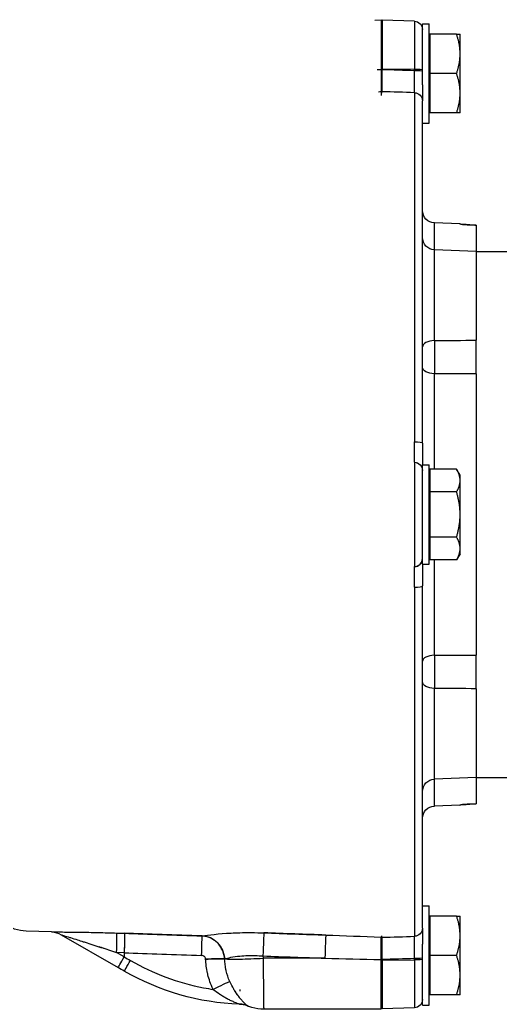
# Model space of a CAD drawing. Header units: millimetres. Extents: x 553637 to 584936, y 5008 to 53898.
# Drawn here: x 560268.2 to 560384.2, y 42112 to 42351 of the extents above; entities that cross this region are included whole.
import ezdxf

# ---------------------------------------------------------------- set-up
doc = ezdxf.new("R2010")
doc.units = ezdxf.units.MM
doc.header["$LTSCALE"] = 10
doc.header["$MEASUREMENT"] = 0
doc.layers.add('2', color=2, linetype='Continuous')

msp = doc.modelspace()

# ---------------------------------------------------------------- linework, layer by layer
at = {"layer": '2', "extrusion": (-1, 1.31047e-06, 1.33332e-29)}
for p, q in [((560353.9, 42350.93), (560355.41, 42350.99)), ((560355.71, 42350.91), (560355.71, 42339.11)), ((560363.48, 42350.63), (560355.71, 42350.91)), ((560363.48, 42350.63), (560363.48, 42339.09)), ((560365.41, 42335.27), (560365.41, 42349.99)), ((560365.41, 42349.99), (560367.01, 42349.99)), ((560367.01, 42325.99), (560367.01, 42349.99)), ((560367.01, 42346.69), (560367.16, 42346.84)), ((560373.66, 42347.49), (560367.16, 42347.49)), ((560367.16, 42347.49), (560367.16, 42328.49)), ((560374.51, 42328.49), (560374.51, 42347.49)), ((560355.41, 42343.99), (560355.71, 42343.99)), ((560354.52, 42338.97), (560355.41, 42338.99)), ((560355.71, 42339.11), (560355.71, 42339)), ((560355.71, 42339.11), (560363.48, 42339.09)), ((560363.48, 42338.77), (560363.48, 42339.09)), ((560373.66, 42337.99), (560367.16, 42337.99)), ((560355.41, 42333.55), (560355.41, 42332.72)), ((560355.41, 42333.39), (560355.71, 42333.39)), ((560363.48, 42333.38), (560363.48, 42249.07)), ((560365.41, 42248.73), (560365.41, 42331.41)), ((560367.01, 42329.29), (560367.16, 42329.14)), ((560373.66, 42328.49), (560367.16, 42328.49)), ((560365.41, 42325.99), (560367.01, 42325.99)), ((560368.3, 42273.5), (560368.3, 42301.91)), ((560374.48, 42301.69), (560368.3, 42301.91)), ((560374.48, 42301.69), (560374.48, 42301.66)), ((560378.41, 42301.4), (560376.89, 42301.45)), ((560378.41, 42301.4), (560378.41, 42273.58)), ((560378.41, 42295.05), (560368.3, 42295.41)), ((560378.41, 42294.99), (560393.41, 42294.99)), ((560368.29, 42270.63), (560368.29, 42270.63)), ((560368.3, 42242.46), (560368.3, 42265.5)), ((560378.41, 42265.49), (560378.41, 42197.48)), ((560363.48, 42244.09), (560363.48, 42244.11)), ((560363.48, 42244.09), (560363.48, 42218.89)), ((560365.41, 42219.49), (560365.41, 42243.49)), ((560365.41, 42243.49), (560367.01, 42243.49)), ((560367.01, 42219.49), (560367.01, 42243.49)), ((560367.16, 42242.46), (560367.16, 42220.52)), ((560373.66, 42242.46), (560367.16, 42242.46)), ((560374.51, 42240.99), (560373.66, 42242.46)), ((560374.51, 42239.71), (560374.51, 42240.99)), ((560367.01, 42240.19), (560367.16, 42240.34)), ((560374.51, 42223.26), (560374.51, 42239.71)), ((560373.66, 42236.97), (560367.16, 42236.97)), ((560373.66, 42226), (560367.16, 42226)), ((560367.01, 42222.79), (560367.16, 42222.64)), ((560374.51, 42221.99), (560373.66, 42220.52)), ((560374.51, 42221.99), (560374.51, 42223.26)), ((560365.41, 42219.49), (560367.01, 42219.49)), ((560373.66, 42220.52), (560367.16, 42220.52)), ((560368.3, 42197.47), (560368.3, 42220.52)), ((560363.48, 42218.86), (560363.48, 42218.89)), ((560363.48, 42213.9), (560363.48, 42129.59)), ((560365.41, 42131.56), (560365.41, 42214.24)), ((560368.3, 42161.06), (560368.3, 42189.47)), ((560378.41, 42189.4), (560378.41, 42161.58)), ((560378.41, 42167.92), (560368.3, 42167.57)), ((560378.41, 42167.99), (560393.41, 42167.99)), ((560374.48, 42161.28), (560368.3, 42161.06)), ((560374.48, 42161.31), (560374.48, 42161.28)), ((560376.89, 42161.52), (560378.41, 42161.58)), ((560365.41, 42136.99), (560367.01, 42136.99)), ((560367.01, 42112.99), (560367.01, 42136.99)), ((560367.01, 42133.69), (560367.16, 42133.84)), ((560373.66, 42134.49), (560367.16, 42134.49)), ((560367.16, 42134.49), (560367.16, 42115.49)), ((560374.51, 42115.49), (560374.51, 42134.49)), ((560275.85, 42130.64), (560269.75, 42130.85)), ((560278.18, 42129.97), (560291.92, 42122.04)), ((560291.59, 42130.39), (560293.42, 42130.33)), ((560342.54, 42129.88), (560342.54, 42129.88)), ((560355.41, 42129.58), (560355.41, 42128.75)), ((560355.71, 42129.58), (560355.41, 42129.58)), ((560365.41, 42112.99), (560365.41, 42127.7)), ((560291.57, 42125.67), (560291.57, 42125.67)), ((560291.57, 42125.67), (560291.57, 42125.67)), ((560293.4, 42124.61), (560291.57, 42125.67)), ((560293.4, 42125.61), (560291.57, 42125.67)), ((560293.4, 42125.61), (560293.4, 42124.61)), ((560326.9, 42124.84), (560326.93, 42124.31)), ((560341.86, 42124.31), (560326.93, 42124.31)), ((560355.71, 42123.98), (560355.71, 42123.86)), ((560355.71, 42123.86), (560363.48, 42123.88)), ((560355.71, 42123.86), (560355.71, 42112.07)), ((560363.48, 42123.88), (560363.48, 42124.21)), ((560363.48, 42123.88), (560363.48, 42112.34)), ((560373.66, 42124.99), (560367.16, 42124.99)), ((560355.41, 42118.99), (560355.71, 42118.99)), ((560321.42, 42116.34), (560321.44, 42116.72)), ((560367.01, 42116.29), (560367.16, 42116.14)), ((560373.66, 42115.49), (560367.16, 42115.49)), ((560321.31, 42113.18), (560321.4, 42113.17)), ((560355.41, 42111.99), (560327.08, 42111.99)), ((560363.48, 42112.34), (560355.71, 42112.07)), ((560365.41, 42112.99), (560367.01, 42112.99))]:
    msp.add_line(p, q, dxfattribs=at)
at = {"layer": '2', "extrusion": (3.3667e-22, 2.56909e-16, -1)}
for centre, radius, start, end in [((-560363.41, 42348.64), 2, 92.0001, 180.0001), ((-560368.41, 42304.91), 3, 272.0001, 0.0001), ((-560374.41, 42299.69), 2, 92.0001, 109.6216), ((-560368.41, 42298.4), 3, 272.0001, 0.0001), ((-560368.41, 42164.57), 3, 0.0001, 88.0001), ((-560368.41, 42158.07), 3, 0.0001, 88.0001), ((-560374.41, 42163.28), 2, 250.3767, 268.0001), ((-560275.68, 42125.64), 5, 92.0001, 120.0001), ((-560363.41, 42114.34), 2, 180.0001, 268.0001)]:
    msp.add_arc(centre, radius, start, end, dxfattribs=at)
at = {"layer": '2'}
msp.add_arc((560321.22, 42108.18), 5, 67.0169, 88.0001, dxfattribs=at)
at = {"layer": '2', "extrusion": (3.3667e-22, 2.56909e-16, -1)}
for centre, major_axis, ratio, start_param, end_param in [((560363.41, 42338.91), (-2, 0), 0.087156, 1.605703, 3.141593), ((560363.41, 42338.59), (-2, 0), 0.087156, 1.605703, 3.141593), ((560363.41, 42331.41), (-2, 0), 0.985436, 1.605703, 3.141593), ((560374.41, 42299.66), (-2, 0), 0.999556, 1.605703, 1.828845), ((560376.82, 42299.46), (-0.07, -2), 0.034875, 3.075038, 3.141593), ((560368.41, 42266.95), (-3, 0), 0.482962, -1.53589, 0), ((560363.41, 42248.73), (-2, 0), 0.170045, 1.605703, 3.141593), ((560363.41, 42242.12), (-2, 0), 0.996195, 1.605703, 3.141593), ((560363.41, 42242.1), (-2, 0), 0.996195, 1.605703, 3.141593), ((560368.41, 42191.02), (-3, 0), 0.518543, -1.53589, 0), ((560374.41, 42163.31), (-2, 0), 0.999556, 4.454254, 4.677482), ((560376.82, 42163.51), (-0.07, 2), 0.034875, 3.141593, 3.208147), ((560363.41, 42131.56), (-2, 0), 0.985436, 3.141593, 4.677482), ((560293.25, 42125.35), (-0.16, -5), 0.028528, 3.471744, 4.659065), ((560325.8, 42130.59), (-14.62, -1.16), 0.034766, 0.379245, 0.401784), ((560312.12, 42123.74), (1.03, -5.91), 0.927287, 3.364689, 4.804175), ((560268.19, 42080.54), (-874.96, 503.02), 0.050311, 1.570692, 1.572402), ((560313.02, 42123.8), (-4.99, -0.26), 0.051783, 1.582708, 2.597566), ((560319.45, 42124.15), (-2.4, -0.25), 0.109858, 0.738044, 0.749353), ((560363.41, 42124.38), (-2, 0), 0.087156, 3.141593, 4.677482), ((560363.41, 42124.06), (-2, 0), 0.087156, 3.141593, 4.677482), ((560321.32, 42116.34), (-0.12, -3.16), 0.000097, -0.19258, 0.000006), ((560321.03, 42108.33), (-3.16, -3.87), 0.951571, 2.469581, 2.860915)]:
    msp.add_ellipse(centre, major_axis=major_axis, ratio=ratio, start_param=start_param, end_param=end_param, dxfattribs=at)
at = {"layer": '2'}
for centre, major_axis, ratio, start_param, end_param in [((560368.41, 42271.95), (-3, 0), 0.518543, -1.53589, 0), ((560363.41, 42220.88), (-2, 0), 0.996195, 1.605703, 3.141593), ((560363.41, 42220.85), (-2, 0), 0.996195, 1.605703, 3.141593), ((560363.41, 42214.24), (-2, 0), 0.170045, 1.605703, 3.141593), ((560368.41, 42196.03), (-3, 0), 0.482962, -1.53589, 0), ((560291.42, 42125.41), (-0.16, -5), 0.02852, 1.624119, 3.064734), ((560312.03, 42124.71), (-0.17, -5), 0.008261, 1.623471, 3.061669), ((560326.9, 42124.53), (-0.21, -6), 0.001875, 3.317308, 4.660063), ((560341.86, 42123.99), (-0.21, -6), 0.001875, 3.316197, 4.660063), ((560291.88, 42121.99), (-875.95, 505.73), 0.000059, 4.710681, 4.712382), ((560321.14, 42108.24), (-3.13, -3.9), 0.979471, 3.414743, 3.792044)]:
    msp.add_ellipse(centre, major_axis=major_axis, ratio=ratio, start_param=start_param, end_param=end_param, dxfattribs=at)
for points, knots in [([(560355.41, 42350.99), (560355.41, 42350.99), (560355.41, 42350.65), (560355.41, 42349.37), (560355.41, 42348.43), (560355.41, 42346.15), (560355.41, 42344.87), (560355.41, 42342.05), (560355.41, 42340.54), (560355.41, 42338.99)], [1.946891, 1.946891, 1.946891, 1.946891, 2.454832, 2.454832, 2.962729, 2.962729, 3.428241, 3.428241, 3.893753, 3.893753, 3.893753, 3.893753]), ([(560355.41, 42338.99), (560355.41, 42338.34), (560355.41, 42337.69), (560355.41, 42336.48), (560355.41, 42335.92), (560355.41, 42334.94), (560355.41, 42334.53), (560355.41, 42333.89), (560355.41, 42333.67), (560355.41, 42333.55)], [0, 0, 0, 0, 0.1981354, 0.1981354, 0.3962669, 0.3962669, 0.5946698, 0.5946698, 0.7930927, 0.7930927, 0.7930927, 0.7930927]), ([(560355.71, 42333.61), (560355.71, 42333.72), (560355.71, 42333.93), (560355.71, 42334.55), (560355.71, 42334.97), (560355.71, 42335.96), (560355.71, 42336.53), (560355.71, 42337.74), (560355.71, 42338.36), (560355.71, 42339)], [-0.7877585, -0.7877585, -0.7877585, -0.7877585, -0.5964028, -0.5964028, -0.394162, -0.394162, -0.1916324, -0.1916324, 0, 0, 0, 0]), ([(560363.48, 42333.38), (560363.49, 42333.6), (560363.5, 42334.27), (560363.5, 42335.23), (560363.5, 42335.71), (560363.5, 42336.27), (560363.49, 42336.87), (560363.49, 42337.47), (560363.48, 42338.11), (560363.48, 42338.77)], [0, 0, 0, 0, 0.003915603, 0.003915603, 0.003915603, 0.005877859, 0.005877859, 0.005877859, 0.007831206, 0.007831206, 0.007831206, 0.007831206]), ([(560365.41, 42335.27), (560365.41, 42334.77), (560365.41, 42334.3), (560365.41, 42333.88), (560365.41, 42332.59), (560365.41, 42331.71), (560365.41, 42331.41)], [0.003491699, 0.003491699, 0.003491699, 0.003491699, 0.005218226, 0.005218226, 0.005218226, 0.01044066, 0.01044066, 0.01044066, 0.01044066]), ([(560376.89, 42301.45), (560376.24, 42301.48), (560375.62, 42301.52), (560375.18, 42301.56), (560375.18, 42301.56), (560375.17, 42301.56), (560375.17, 42301.56), (560374.73, 42301.6), (560374.48, 42301.64), (560374.48, 42301.66)], [0, 0, 0, 0, 0.00192262, 0.00192262, 0.00192262, 0.001940128, 0.001940128, 0.001940128, 0.003880255, 0.003880255, 0.003880255, 0.003880255]), ([(560374.85, 42301.61), (560374.85, 42301.61), (560374.85, 42301.61), (560374.86, 42301.61), (560374.87, 42301.6), (560374.93, 42301.6), (560374.98, 42301.59), (560375.13, 42301.57), (560375.24, 42301.56), (560375.52, 42301.54), (560375.7, 42301.52), (560376.09, 42301.5), (560376.32, 42301.48), (560376.66, 42301.47), (560376.78, 42301.46), (560376.9, 42301.46)], [3.004142, 3.004142, 3.004142, 3.004142, 3.065099, 3.065099, 3.314489, 3.314489, 3.702731, 3.702731, 4.257797, 4.257797, 4.90768, 4.90768, 5.611307, 5.611307, 5.963654, 5.963654, 5.963654, 5.963654]), ([(560375.28, 42301.56), (560375.31, 42301.56), (560375.34, 42301.55), (560375.52, 42301.54), (560375.7, 42301.52), (560376.09, 42301.5), (560376.32, 42301.48), (560376.66, 42301.47), (560376.78, 42301.46), (560376.9, 42301.46)], [4.118155, 4.118155, 4.118155, 4.118155, 4.257202, 4.257202, 4.905855, 4.905855, 5.611066, 5.611066, 5.962972, 5.962972, 5.962972, 5.962972]), ([(560368.3, 42273.5), (560368.29, 42272.3), (560368.29, 42270.92), (560368.29, 42269.52), (560368.29, 42268.82), (560368.29, 42268.12), (560368.29, 42267.44), (560368.29, 42266.76), (560368.3, 42266.12), (560368.3, 42265.5)], [0, 0, 0, 0, 0.004177435, 0.004177435, 0.004177435, 0.006266153, 0.006266153, 0.006266153, 0.00835487, 0.00835487, 0.00835487, 0.00835487]), ([(560378.41, 42265.49), (560378.41, 42266.1), (560378.41, 42266.74), (560378.41, 42268.12), (560378.41, 42268.84), (560378.41, 42270.28), (560378.41, 42270.99), (560378.41, 42272.35), (560378.41, 42272.99), (560378.41, 42273.58)], [0, 0, 0, 0, 0.2084521, 0.2084521, 0.4245171, 0.4245171, 0.6408669, 0.6408669, 0.849582, 0.849582, 0.849582, 0.849582]), ([(560363.48, 42244.11), (560363.49, 42244.23), (560363.5, 42244.79), (560363.5, 42245.67), (560363.5, 42246.11), (560363.49, 42246.64), (560363.49, 42247.22), (560363.49, 42247.79), (560363.48, 42248.42), (560363.48, 42249.07)], [0, 0, 0, 0, 0.003915603, 0.003915603, 0.003915603, 0.005877859, 0.005877859, 0.005877859, 0.007831206, 0.007831206, 0.007831206, 0.007831206]), ([(560365.41, 42248.73), (560365.41, 42247.86), (560365.41, 42247.03), (560365.41, 42246.26), (560365.41, 42246.01), (560365.41, 42245.76), (560365.41, 42245.52), (560365.41, 42245.04), (560365.41, 42244.6), (560365.41, 42244.21), (560365.41, 42243.94), (560365.41, 42243.7), (560365.41, 42243.49)], [0, 0, 0, 0, 0.002606128, 0.002606128, 0.002606128, 0.003476335, 0.003476335, 0.003476335, 0.005216581, 0.005216581, 0.005216581, 0.006371956, 0.006371956, 0.006371956, 0.006371956]), ([(560365.41, 42219.49), (560365.41, 42219.27), (560365.41, 42219.03), (560365.41, 42218.77), (560365.41, 42217.59), (560365.41, 42215.98), (560365.41, 42214.24)], [0.004072449, 0.004072449, 0.004072449, 0.004072449, 0.005218226, 0.005218226, 0.005218226, 0.01044066, 0.01044066, 0.01044066, 0.01044066]), ([(560363.48, 42213.9), (560363.49, 42215.21), (560363.5, 42216.41), (560363.5, 42217.3), (560363.5, 42217.74), (560363.49, 42218.11), (560363.49, 42218.37), (560363.49, 42218.64), (560363.48, 42218.8), (560363.48, 42218.86)], [0, 0, 0, 0, 0.003915603, 0.003915603, 0.003915603, 0.005877859, 0.005877859, 0.005877859, 0.007831206, 0.007831206, 0.007831206, 0.007831206]), ([(560368.3, 42197.47), (560368.29, 42196.24), (560368.29, 42194.85), (560368.29, 42193.45), (560368.29, 42192.75), (560368.29, 42192.04), (560368.29, 42191.38), (560368.29, 42190.71), (560368.3, 42190.07), (560368.3, 42189.47)], [0, 0, 0, 0, 0.004177435, 0.004177435, 0.004177435, 0.006266153, 0.006266153, 0.006266153, 0.008354871, 0.008354871, 0.008354871, 0.008354871]), ([(560378.41, 42189.4), (560378.41, 42189.99), (560378.41, 42190.62), (560378.41, 42191.98), (560378.41, 42192.69), (560378.41, 42194.13), (560378.41, 42194.85), (560378.41, 42196.23), (560378.41, 42196.88), (560378.41, 42197.48)], [0, 0, 0, 0, 0.2084463, 0.2084463, 0.4245171, 0.4245171, 0.640861, 0.640861, 0.849582, 0.849582, 0.849582, 0.849582]), ([(560374.48, 42161.31), (560374.48, 42161.33), (560374.73, 42161.37), (560375.17, 42161.41), (560375.17, 42161.41), (560375.18, 42161.41), (560375.18, 42161.41), (560375.62, 42161.45), (560376.24, 42161.49), (560376.89, 42161.52)], [0, 0, 0, 0, 0.001941506, 0.001941506, 0.001941506, 0.001959035, 0.001959035, 0.001959035, 0.003883013, 0.003883013, 0.003883013, 0.003883013]), ([(560376.9, 42161.51), (560376.66, 42161.51), (560376.43, 42161.49), (560375.99, 42161.47), (560375.77, 42161.45), (560375.4, 42161.42), (560375.23, 42161.41), (560375.04, 42161.39), (560374.99, 42161.38), (560374.91, 42161.37), (560374.89, 42161.37), (560374.86, 42161.37), (560374.85, 42161.37), (560374.85, 42161.37)], [0, 0, 0, 0, 0.699143, 0.699143, 1.412896, 1.412896, 2.142269, 2.142269, 2.470696, 2.470696, 2.772302, 2.772302, 2.955881, 2.955881, 2.955881, 2.955881]), ([(560269.75, 42130.85), (560268.8, 42130.88), (560267.84, 42131.06), (560266.05, 42131.65), (560265.19, 42132.08), (560263.63, 42133.16), (560262.93, 42133.81), (560261.74, 42135.28), (560261.24, 42136.1), (560260.51, 42137.84), (560260.27, 42138.78), (560260.15, 42139.8), (560260.14, 42139.89), (560260.14, 42139.97)], [0, 0, 0, 0, 2.853609, 2.853609, 5.684101, 5.684101, 8.514313, 8.514313, 11.346228, 11.346228, 14.176704, 14.176704, 14.438353, 14.438353, 14.438353, 14.438353]), ([(560365.41, 42131.56), (560365.41, 42131.41), (560365.41, 42131.12), (560365.41, 42130.71), (560365.41, 42130.57), (560365.41, 42130.41), (560365.41, 42130.25), (560365.41, 42129.91), (560365.41, 42129.53), (560365.41, 42129.1), (560365.41, 42128.67), (560365.41, 42128.2), (560365.41, 42127.7)], [0, 0, 0, 0, 0.002606128, 0.002606128, 0.002606128, 0.003476335, 0.003476335, 0.003476335, 0.005216581, 0.005216581, 0.005216581, 0.006952669, 0.006952669, 0.006952669, 0.006952669]), ([(560275.85, 42130.64), (560275.85, 42130.64), (560275.94, 42130.64), (560276.1, 42130.64), (560276.2, 42130.64), (560276.33, 42130.64), (560276.49, 42130.64), (560276.56, 42130.64), (560276.64, 42130.64), (560276.72, 42130.64), (560277.18, 42130.64), (560277.74, 42130.64), (560278.33, 42130.64), (560278.38, 42130.64), (560278.43, 42130.64), (560278.48, 42130.64), (560279.13, 42130.63), (560279.82, 42130.63), (560280.52, 42130.62), (560281.05, 42130.62), (560281.58, 42130.61), (560282.12, 42130.61), (560282.3, 42130.6), (560282.49, 42130.6), (560282.67, 42130.6), (560284.13, 42130.58), (560285.61, 42130.55), (560287.1, 42130.52), (560288.59, 42130.48), (560290.1, 42130.44), (560291.59, 42130.39)], [0, 0, 0, 0, 0.0625, 0.0625, 0.0625, 0.1046312, 0.1046312, 0.1046312, 0.125, 0.125, 0.125, 0.2402064, 0.2402064, 0.2402064, 0.25, 0.25, 0.25, 0.375, 0.375, 0.375, 0.4679999, 0.4679999, 0.4679999, 0.5, 0.5, 0.5, 0.75, 0.75, 0.75, 0.9999975, 0.9999975, 0.9999975, 0.9999975]), ([(560278.18, 42129.97), (560278.18, 42129.97), (560278.39, 42129.9), (560278.71, 42129.81), (560278.77, 42129.79), (560278.84, 42129.77), (560278.91, 42129.75), (560279.3, 42129.62), (560279.77, 42129.47), (560280.28, 42129.32), (560280.32, 42129.3), (560280.36, 42129.29), (560280.4, 42129.28), (560280.96, 42129.1), (560281.54, 42128.92), (560282.14, 42128.73), (560282.58, 42128.59), (560283.03, 42128.44), (560283.49, 42128.3), (560283.65, 42128.25), (560283.8, 42128.2), (560283.96, 42128.15), (560285.2, 42127.75), (560286.46, 42127.34), (560287.73, 42126.93), (560289.01, 42126.51), (560290.29, 42126.09), (560291.57, 42125.67)], [0.0000017, 0.0000017, 0.0000017, 0.0000017, 0.1047114, 0.1047114, 0.1047114, 0.1250017, 0.1250017, 0.1250017, 0.2402152, 0.2402152, 0.2402152, 0.2500017, 0.2500017, 0.2500017, 0.3750017, 0.3750017, 0.3750017, 0.4680061, 0.4680061, 0.4680061, 0.5000017, 0.5000017, 0.5000017, 0.7500017, 0.7500017, 0.7500017, 1, 1, 1, 1]), ([(560293.42, 42130.33), (560293.46, 42130.23), (560293.47, 42129.69), (560293.47, 42128.83), (560293.46, 42127.98), (560293.44, 42126.81), (560293.4, 42125.61)], [0.0000001, 0.0000001, 0.0000001, 0.0000001, 0.5, 0.5, 0.5, 1, 1, 1, 1]), ([(560317.66, 42124.14), (560317.56, 42125.29), (560317.14, 42126.42), (560316.47, 42127.33), (560316.3, 42127.57), (560316.11, 42127.78), (560315.91, 42127.99), (560314.92, 42129), (560313.58, 42129.61), (560312.21, 42129.7)], [0.0000008, 0.0000008, 0.0000008, 0.0000008, 0.3990756, 0.3990756, 0.3990756, 0.5000008, 0.5000008, 0.5000008, 1, 1, 1, 1]), ([(560312.33, 42129.72), (560313.67, 42129.93), (560316.16, 42130.23), (560319.23, 42130.38), (560319.9, 42130.41), (560320.59, 42130.44), (560321.3, 42130.46), (560323.15, 42130.51), (560325.14, 42130.5), (560327.11, 42130.43)], [0, 0, 0, 0, 0.561717, 0.561717, 0.561717, 0.682997, 0.682997, 0.682997, 1, 1, 1, 1]), ([(560355.41, 42123.97), (560355.41, 42124.63), (560355.41, 42125.28), (560355.41, 42126.49), (560355.41, 42127.05), (560355.41, 42128.03), (560355.41, 42128.44), (560355.41, 42129.08), (560355.41, 42129.3), (560355.41, 42129.42)], [0, 0, 0, 0, 0.1982751, 0.1982751, 0.3965733, 0.3965733, 0.5951457, 0.5951457, 0.7937206, 0.7937206, 0.7937206, 0.7937206]), ([(560355.71, 42123.98), (560355.71, 42124.61), (560355.71, 42125.23), (560355.71, 42126.44), (560355.71, 42127.01), (560355.71, 42128), (560355.71, 42128.42), (560355.71, 42129.04), (560355.71, 42129.25), (560355.71, 42129.36)], [-0.7877585, -0.7877585, -0.7877585, -0.7877585, -0.5964009, -0.5964009, -0.394162, -0.394162, -0.1916304, -0.1916304, 0, 0, 0, 0]), ([(560363.48, 42124.21), (560363.49, 42125.53), (560363.5, 42126.78), (560363.5, 42127.74), (560363.5, 42128.22), (560363.49, 42128.64), (560363.49, 42128.95), (560363.49, 42129.26), (560363.48, 42129.48), (560363.48, 42129.59)], [0, 0, 0, 0, 0.003915603, 0.003915603, 0.003915603, 0.005877859, 0.005877859, 0.005877859, 0.007831206, 0.007831206, 0.007831206, 0.007831206]), ([(560288.49, 42126.68), (560288.24, 42126.76), (560287.98, 42126.85), (560287.73, 42126.93), (560287.61, 42126.97), (560287.48, 42127.01), (560287.36, 42127.05)], [0.72550993, 0.72550993, 0.72550993, 0.72550993, 0.77493015, 0.77493015, 0.77493015, 0.79942022, 0.79942022, 0.79942022, 0.79942022]), ([(560291.92, 42122.04), (560291.92, 42122.04), (560292.08, 42122.31), (560292.35, 42122.78), (560292.62, 42123.25), (560293.01, 42123.92), (560293.4, 42124.61)], [0, 0, 0, 0, 0.5, 0.5, 0.5, 1, 1, 1, 1]), ([(560313.07, 42124.06), (560313.06, 42124.26), (560312.99, 42124.44), (560312.87, 42124.6), (560312.83, 42124.63), (560312.8, 42124.67), (560312.76, 42124.7), (560312.59, 42124.87), (560312.34, 42124.97), (560312.08, 42124.98)], [0, 0, 0, 0, 0.399057, 0.399057, 0.399057, 0.5, 0.5, 0.5, 1, 1, 1, 1]), ([(560317.66, 42124.14), (560317.29, 42124.17), (560316.65, 42124.18), (560315.84, 42124.17), (560315.03, 42124.15), (560314.05, 42124.12), (560313.07, 42124.06)], [0, 0, 0, 0, 0.5, 0.5, 0.5, 1, 1, 1, 1]), ([(560314.89, 42116.77), (560314.26, 42118.03), (560313.88, 42119.22), (560313.61, 42120.31), (560313.58, 42120.44), (560313.55, 42120.56), (560313.52, 42120.69), (560313.26, 42121.89), (560313.12, 42122.97), (560313.07, 42124.06)], [0.0000008, 0.0000008, 0.0000008, 0.0000008, 0.4486255, 0.4486255, 0.4486255, 0.5, 0.5, 0.5, 1, 1, 1, 1]), ([(560318.91, 42118.64), (560318.49, 42119.54), (560318.23, 42120.42), (560318.04, 42121.24), (560318.02, 42121.34), (560318, 42121.43), (560317.98, 42121.53), (560317.8, 42122.44), (560317.7, 42123.29), (560317.66, 42124.14)], [0, 0, 0, 0, 0.4485845, 0.4485845, 0.4485845, 0.4999862, 0.4999862, 0.4999862, 0.9999862, 0.9999862, 0.9999862, 0.9999862]), ([(560317.68, 42124.15), (560318.41, 42124.39), (560319.72, 42124.68), (560321.35, 42124.83), (560321.95, 42124.89), (560322.59, 42124.93), (560323.26, 42124.95), (560324.42, 42124.98), (560325.66, 42124.95), (560326.9, 42124.84)], [0, 0, 0, 0, 0.4999998, 0.4999998, 0.4999998, 0.6830049, 0.6830049, 0.6830049, 0.9999998, 0.9999998, 0.9999998, 0.9999998]), ([(560317.68, 42124.15), (560318.42, 42124.09), (560319.72, 42124.08), (560321.35, 42124.1), (560322.99, 42124.13), (560324.96, 42124.2), (560326.93, 42124.31)], [0, 0, 0, 0, 0.5, 0.5, 0.5, 1, 1, 1, 1]), ([(560326.93, 42124.31), (560326.95, 42122.66), (560326.97, 42121.04), (560326.99, 42119.54), (560327.01, 42118.05), (560327.02, 42116.69), (560327.04, 42115.56), (560327.05, 42114.42), (560327.06, 42113.52), (560327.07, 42112.91), (560327.07, 42112.59), (560327.07, 42112.36), (560327.08, 42112.2), (560327.08, 42112.06), (560327.08, 42111.99), (560327.08, 42111.99)], [0, 0, 0, 0, 0.125, 0.125, 0.125, 0.25, 0.25, 0.25, 0.375, 0.375, 0.375, 0.4400823, 0.4400823, 0.4400823, 0.4999758, 0.4999758, 0.4999758, 0.4999758]), ([(560355.41, 42111.99), (560355.41, 42111.99), (560355.41, 42112.32), (560355.41, 42113.6), (560355.41, 42114.54), (560355.41, 42116.82), (560355.41, 42118.1), (560355.41, 42120.91), (560355.41, 42122.43), (560355.41, 42123.97)], [1.946406, 1.946406, 1.946406, 1.946406, 2.454349, 2.454349, 2.962246, 2.962246, 3.427529, 3.427529, 3.892812, 3.892812, 3.892812, 3.892812]), ([(560293.41, 42121.18), (560293.41, 42121.18), (560293.57, 42121.45), (560293.84, 42121.92), (560294.11, 42122.39), (560294.5, 42123.06), (560294.9, 42123.75)], [0, 0, 0, 0, 0.5, 0.5, 0.5, 1, 1, 1, 1]), ([(560294.9, 42123.75), (560300.39, 42120.59), (560306.39, 42118.36), (560312.58, 42117.17), (560313.35, 42117.02), (560314.12, 42116.89), (560314.89, 42116.77)], [-0.000001, -0.000001, -0.000001, -0.000001, 0.889306, 0.889306, 0.889306, 1, 1, 1, 1]), ([(560318.91, 42118.64), (560318.56, 42118.51), (560317.99, 42118.26), (560317.28, 42117.93), (560316.57, 42117.6), (560315.74, 42117.19), (560314.89, 42116.77)], [0.0000035, 0.0000035, 0.0000035, 0.0000035, 0.5, 0.5, 0.5, 0.9999994, 0.9999994, 0.9999994, 0.9999994]), ([(560314.89, 42116.77), (560315.39, 42116.39), (560315.92, 42116.01), (560316.46, 42115.65), (560316.75, 42115.47), (560317.03, 42115.28), (560317.32, 42115.11), (560317.59, 42114.95), (560317.86, 42114.79), (560318.14, 42114.64), (560318.41, 42114.49), (560318.67, 42114.35), (560318.94, 42114.21), (560319.24, 42114.06), (560319.54, 42113.92), (560319.82, 42113.79), (560319.99, 42113.72), (560320.16, 42113.65), (560320.32, 42113.58), (560320.42, 42113.54), (560320.51, 42113.5), (560320.6, 42113.47), (560320.84, 42113.37), (560321.06, 42113.29), (560321.21, 42113.24)], [0, 0, 0, 0, 0.25, 0.25, 0.25, 0.3792575, 0.3792575, 0.3792575, 0.5, 0.5, 0.5, 0.6175873, 0.6175873, 0.6175873, 0.75, 0.75, 0.75, 0.8279116, 0.8279116, 0.8279116, 0.875, 0.875, 0.875, 0.9999994, 0.9999994, 0.9999994, 0.9999994]), ([(560323.04, 42112.89), (560322.9, 42113.01), (560322.66, 42113.22), (560322.42, 42113.46), (560322.31, 42113.57), (560322.19, 42113.69), (560322.07, 42113.82), (560321.87, 42114.03), (560321.67, 42114.26), (560321.47, 42114.51), (560321.29, 42114.73), (560321.11, 42114.96), (560320.93, 42115.2), (560320.75, 42115.44), (560320.57, 42115.7), (560320.4, 42115.97), (560320.21, 42116.25), (560320.03, 42116.54), (560319.86, 42116.84), (560319.52, 42117.42), (560319.2, 42118.03), (560318.91, 42118.64)], [0.0000006, 0.0000006, 0.0000006, 0.0000006, 0.1723972, 0.1723972, 0.1723972, 0.25, 0.25, 0.25, 0.3820873, 0.3820873, 0.3820873, 0.5, 0.5, 0.5, 0.6208509, 0.6208509, 0.6208509, 0.75, 0.75, 0.75, 1, 1, 1, 1]), ([(560318.05, 42114.69), (560318.08, 42114.67), (560318.11, 42114.65), (560318.14, 42114.64), (560318.16, 42114.62), (560318.19, 42114.61), (560318.21, 42114.6)], [0.48648819, 0.48648819, 0.48648819, 0.48648819, 0.5, 0.5, 0.5, 0.51053436, 0.51053436, 0.51053436, 0.51053436]), ([(560320.09, 42116.45), (560320.21, 42116.26), (560320.33, 42116.07), (560320.45, 42115.89), (560320.61, 42115.65), (560320.77, 42115.42), (560320.93, 42115.2), (560321.01, 42115.09), (560321.08, 42114.99), (560321.16, 42114.9)], [0.4500456, 0.4500456, 0.4500456, 0.4500456, 0.53411, 0.53411, 0.53411, 0.6435903, 0.6435903, 0.6435903, 0.6935447, 0.6935447, 0.6935447, 0.6935447]), ([(560327.08, 42111.99), (560326.13, 42111.99), (560325.17, 42112.12), (560323.89, 42112.5), (560323.53, 42112.63), (560323.17, 42112.78)], [0, 0, 0, 0, 2.850538, 2.850538, 4.001053, 4.001053, 4.001053, 4.001053])]:
    msp.add_open_spline(points, degree=3, knots=knots, dxfattribs=at)
for points, weights in [([(560373.66, 42347.49), (560374.51, 42347.49), (560374.51, 42347.49)], [1.63474294295, 1.76119074964, 1.76119074964]), ([(560374.51, 42342.74), (560374.51, 42344.94), (560373.66, 42347.49)], [1.76119074964, 1.76119074964, 1.63474294295]), ([(560373.66, 42337.99), (560374.51, 42340.53), (560374.51, 42342.74)], [1.63474294295, 1.76119074964, 1.76119074964]), ([(560374.51, 42333.24), (560374.51, 42335.44), (560373.66, 42337.99)], [1.76119074964, 1.76119074964, 1.63474294295]), ([(560373.66, 42328.49), (560374.51, 42331.03), (560374.51, 42333.24)], [1.63474294295, 1.76119074964, 1.76119074964]), ([(560374.51, 42328.49), (560374.51, 42328.49), (560373.66, 42328.49)], [1.76119074964, 1.76119074964, 1.63474294295]), ([(560374.51, 42239.71), (560374.51, 42240.99), (560373.66, 42242.46)], [1.76119074964, 1.76119074964, 1.63474294295]), ([(560373.66, 42236.97), (560374.51, 42238.44), (560374.51, 42239.71)], [1.63474294295, 1.76119074964, 1.76119074964]), ([(560374.51, 42231.49), (560374.51, 42234.03), (560373.66, 42236.97)], [1.76119074964, 1.76119074964, 1.63474294295]), ([(560373.66, 42226), (560374.51, 42228.94), (560374.51, 42231.49)], [1.63474294295, 1.76119074964, 1.76119074964]), ([(560374.51, 42223.26), (560374.51, 42224.53), (560373.66, 42226)], [1.76119074964, 1.76119074964, 1.63474294295]), ([(560373.66, 42220.52), (560374.51, 42221.99), (560374.51, 42223.26)], [1.63474294295, 1.76119074964, 1.76119074964]), ([(560373.66, 42134.49), (560374.51, 42134.49), (560374.51, 42134.49)], [1.63474294295, 1.76119074964, 1.76119074964]), ([(560374.51, 42129.74), (560374.51, 42131.94), (560373.66, 42134.49)], [1.76119074964, 1.76119074964, 1.63474294295]), ([(560373.66, 42124.99), (560374.51, 42127.53), (560374.51, 42129.74)], [1.63474294295, 1.76119074964, 1.76119074964]), ([(560374.51, 42120.24), (560374.51, 42122.44), (560373.66, 42124.99)], [1.76119074964, 1.76119074964, 1.63474294295]), ([(560373.66, 42115.49), (560374.51, 42118.03), (560374.51, 42120.24)], [1.63474294295, 1.76119074964, 1.76119074964]), ([(560374.51, 42115.49), (560374.51, 42115.49), (560373.66, 42115.49)], [1.76119074964, 1.76119074964, 1.63474294295])]:
    msp.add_rational_spline(points, weights, degree=2, dxfattribs=at)
for points in [[(560355.71, 42339), (560358.3, 42338.92), (560360.89, 42338.84), (560363.48, 42338.77)], [(560355.41, 42333.55), (560355.21, 42333.55), (560355.01, 42333.54), (560354.81, 42333.53)], [(560363.48, 42333.38), (560360.89, 42333.46), (560358.3, 42333.53), (560355.71, 42333.61)], [(560376.9, 42301.46), (560377.4, 42301.44), (560377.9, 42301.42), (560378.41, 42301.4)], [(560378.41, 42301.4), (560378.41, 42301.4), (560378.41, 42301.4), (560378.41, 42301.4)], [(560368.3, 42273.5), (560371.67, 42273.53), (560375.04, 42273.55), (560378.41, 42273.58)], [(560378.41, 42265.49), (560375.04, 42265.49), (560371.67, 42265.49), (560368.3, 42265.5)], [(560368.3, 42197.47), (560371.67, 42197.48), (560375.04, 42197.48), (560378.41, 42197.48)], [(560378.41, 42189.4), (560375.04, 42189.42), (560371.67, 42189.44), (560368.3, 42189.47)], [(560378.41, 42161.57), (560377.9, 42161.55), (560377.4, 42161.53), (560376.9, 42161.51)], [(560378.41, 42161.58), (560378.41, 42161.57), (560378.41, 42161.57), (560378.41, 42161.57)], [(560312.21, 42129.7), (560305.63, 42129.92), (560299.25, 42130.14), (560293.42, 42130.33)], [(560293.42, 42130.33), (560299.25, 42130.14), (560305.63, 42129.92), (560312.21, 42129.7)], [(560304.07, 42129.97), (560304.07, 42129.97), (560304.07, 42129.97), (560304.07, 42129.97)], [(560318.55, 42130.34), (560318.55, 42130.34), (560318.55, 42130.34), (560318.55, 42130.34)], [(560342.07, 42129.9), (560337.09, 42130.07), (560332.1, 42130.25), (560327.11, 42130.43)], [(560327.11, 42130.43), (560332.1, 42130.25), (560337.09, 42130.07), (560342.07, 42129.9)], [(560342.07, 42129.9), (560346.52, 42129.74), (560350.96, 42129.58), (560355.41, 42129.42)], [(560355.71, 42129.36), (560358.3, 42129.44), (560360.89, 42129.52), (560363.48, 42129.59)], [(560293.4, 42125.61), (560299.19, 42125.42), (560305.54, 42125.2), (560312.08, 42124.98)], [(560326.9, 42124.84), (560331.88, 42124.66), (560336.86, 42124.48), (560341.86, 42124.31)], [(560341.86, 42124.31), (560346.38, 42124.19), (560350.89, 42124.08), (560355.41, 42123.97)], [(560363.48, 42124.21), (560360.89, 42124.13), (560358.3, 42124.05), (560355.71, 42123.98)], [(560321.2, 42113.18), (560311.49, 42113.54), (560301.88, 42116.29), (560293.41, 42121.18)], [(560321.31, 42113.18), (560321.28, 42113.18), (560321.24, 42113.18), (560321.2, 42113.18)], [(560321.32, 42113.2), (560321.29, 42113.21), (560321.25, 42113.22), (560321.21, 42113.24)], [(560321.32, 42113.2), (560321.32, 42113.2), (560321.32, 42113.2), (560321.32, 42113.2)], [(560321.4, 42113.17), (560321.4, 42113.17), (560321.37, 42113.18), (560321.32, 42113.2)], [(560323.12, 42112.82), (560323.1, 42112.84), (560323.07, 42112.86), (560323.04, 42112.89)], [(560323.12, 42112.82), (560323.15, 42112.8), (560323.17, 42112.78), (560323.17, 42112.78)], [(560323.17, 42112.78), (560323.17, 42112.78), (560323.16, 42112.79), (560323.12, 42112.82)]]:
    msp.add_open_spline(points, degree=3, dxfattribs=at)

doc.saveas('drawing.dxf')
